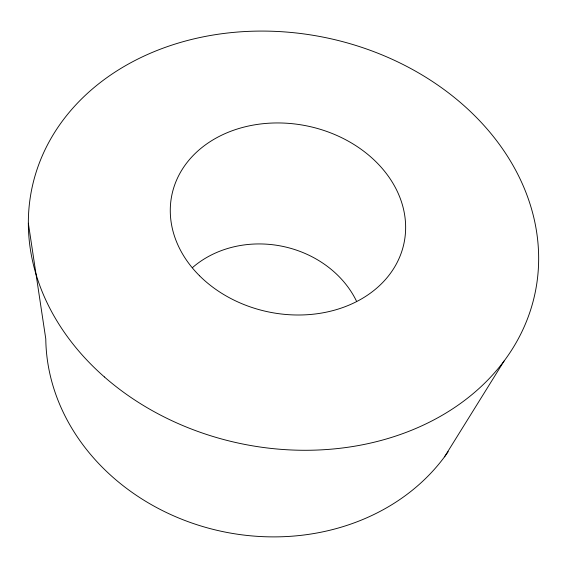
<?xml version="1.0" encoding="UTF-8"?>
<svg xmlns="http://www.w3.org/2000/svg" width="567" height="567" viewBox="0 0 567 567"><rect width="100%" height="100%" fill="white"/><g stroke="black" fill="none" stroke-linecap="round" stroke-linejoin="round"><path stroke-width="0.85" d="M444.542 456.804L504.07 361.051M28.35 223.214L45.785 338.931A216.87 188.01 11.6 0 0 206.579 527.636A216.87 188.01 11.6 0 0 448.199 451.665M192.383 267.688A100.253 86.46 11.6 0 1 356.423 300.992M199.563 275.796A118.546 94.965 11.6 0 0 399.437 257.609A118.546 94.965 11.6 0 0 264.874 123.521A118.546 94.965 11.6 0 0 199.563 275.796M104.399 376.949A256.971 207.366 11.6 0 0 530.436 310.475A256.971 207.366 11.6 0 0 215.673 34.622A256.971 207.366 11.6 0 0 104.399 376.949"/></g></svg>
